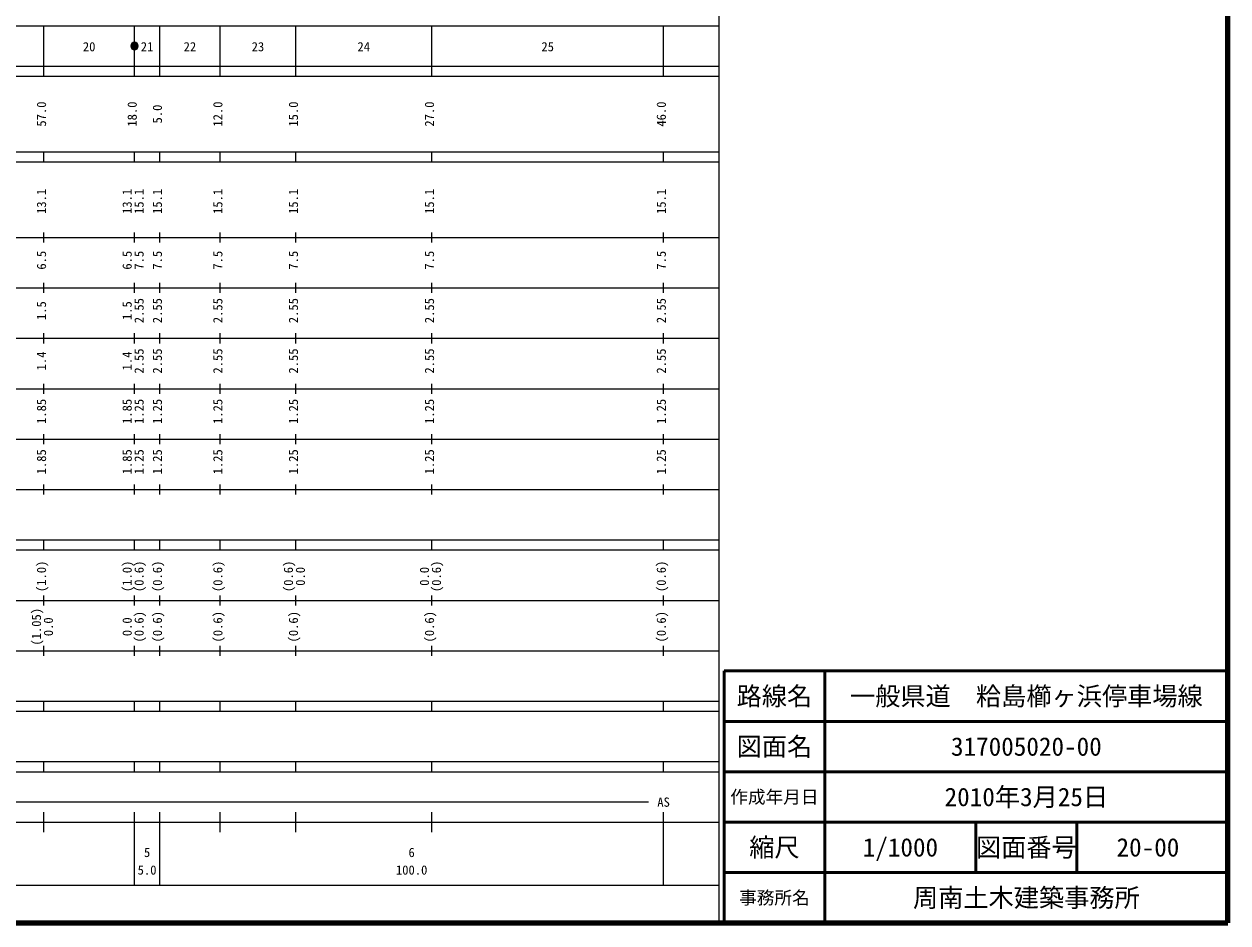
# Model space of a CAD drawing. Units: millimetres on the paper, enlarged 1000 times. Extents: x -219303353 to 680000, y 20000 to 30690211.
# Drawn here: x 441086 to 680000, y 20000 to 198357 of the extents above; entities that cross this region are included whole.
import ezdxf
from ezdxf.enums import TextEntityAlignment as Align

# ---------------------------------------------------------------- set-up
doc = ezdxf.new("R2010")
doc.units = ezdxf.units.MM
doc.header["$LTSCALE"] = 1000
for name, color, linetype, lineweight in [('M-TTL', 2, 'Continuous', 140), ('M-TTL-BAND', 7, 'Continuous', 25), ('M-TTL-FRAM', 2, 'Continuous', 50), ('M-TTL-LINE', 7, 'Continuous', 50)]:
    doc.layers.add(name, color=color, linetype=linetype, lineweight=lineweight)
doc.layers.add('M-TTL-TXT', color=7, linetype='Continuous')
doc.styles.add('ＭＳ ゴシック', font='')
doc.styles.get('ＭＳ ゴシック').set_extended_font_data('MS Gothic')

msp = doc.modelspace()

# ---------------------------------------------------------------- hatches: boundary and pattern name
at = {"layer": 'M-TTL-BAND'}
msp.add_hatch(color=256, dxfattribs=at).paths.add_polyline_path([(463750, 194000, 1), (462250, 194000, 1)])

# ---------------------------------------------------------------- linework, layer by layer
at = {"layer": 'M-TTL'}
for p, q in [((680000, 20000), (680000, 380000)), ((40000, 20000), (680000, 20000))]:
    msp.add_line(p, q, dxfattribs=at)
at = {"layer": 'M-TTL-BAND'}
for p, q in [((579000, 20000), (579000, 370000)), ((68000, 198000), (579000, 198000)), ((445000, 188000), (445000, 198000)), ((463000, 188000), (463000, 198000)), ((468000, 188000), (468000, 198000)), ((480000, 188000), (480000, 198000)), ((495000, 188000), (495000, 198000)), ((522000, 188000), (522000, 198000)), ((568000, 188000), (568000, 198000)), ((40000, 190000), (579000, 190000)), ((40000, 188000), (579000, 188000)), ((40000, 173000), (579000, 173000)), ((445000, 171000), (445000, 173000)), ((463000, 171000), (463000, 173000)), ((468000, 171000), (468000, 173000)), ((480000, 171000), (480000, 173000)), ((495000, 171000), (495000, 173000)), ((522000, 171000), (522000, 173000)), ((568000, 171000), (568000, 173000)), ((40000, 171000), (579000, 171000)), ((40000, 156000), (579000, 156000)), ((445000, 155000), (445000, 157000)), ((463000, 155000), (463000, 157000)), ((468000, 155000), (468000, 157000)), ((480000, 155000), (480000, 157000)), ((495000, 155000), (495000, 157000)), ((522000, 155000), (522000, 157000)), ((568000, 155000), (568000, 157000)), ((46000, 146000), (579000, 146000)), ((445000, 145000), (445000, 147000)), ((463000, 145000), (463000, 147000)), ((468000, 145000), (468000, 147000)), ((480000, 145000), (480000, 147000)), ((495000, 145000), (495000, 147000)), ((522000, 145000), (522000, 147000)), ((568000, 145000), (568000, 147000)), ((445000, 135000), (445000, 137000)), ((463000, 135000), (463000, 137000)), ((468000, 135000), (468000, 137000)), ((480000, 135000), (480000, 137000)), ((495000, 135000), (495000, 137000)), ((522000, 135000), (522000, 137000)), ((568000, 135000), (568000, 137000)), ((52000, 136000), (579000, 136000)), ((445000, 125000), (445000, 127000)), ((463000, 125000), (463000, 127000)), ((468000, 125000), (468000, 127000)), ((480000, 125000), (480000, 127000)), ((495000, 125000), (495000, 127000)), ((522000, 125000), (522000, 127000)), ((568000, 125000), (568000, 127000)), ((46000, 126000), (579000, 126000)), ((52000, 116000), (579000, 116000)), ((445000, 115000), (445000, 117000)), ((463000, 115000), (463000, 117000)), ((468000, 115000), (468000, 117000)), ((480000, 115000), (480000, 117000)), ((495000, 115000), (495000, 117000)), ((522000, 115000), (522000, 117000)), ((568000, 115000), (568000, 117000)), ((46000, 106000), (579000, 106000)), ((445000, 105000), (445000, 107000)), ((463000, 105000), (463000, 107000)), ((468000, 105000), (468000, 107000)), ((480000, 105000), (480000, 107000)), ((495000, 105000), (495000, 107000)), ((522000, 105000), (522000, 107000)), ((568000, 105000), (568000, 107000)), ((40000, 96000), (579000, 96000)), ((445000, 94000), (445000, 96000)), ((463000, 94000), (463000, 96000)), ((468000, 94000), (468000, 96000)), ((480000, 94000), (480000, 96000)), ((495000, 94000), (495000, 96000)), ((522000, 94000), (522000, 96000)), ((568000, 94000), (568000, 96000)), ((40000, 94000), (579000, 94000)), ((49000, 84000), (579000, 84000)), ((445000, 83000), (445000, 85000)), ((463000, 83000), (463000, 85000)), ((468000, 83000), (468000, 85000)), ((480000, 83000), (480000, 85000)), ((495000, 83000), (495000, 85000)), ((522000, 83000), (522000, 85000)), ((568000, 83000), (568000, 85000)), ((445000, 73000), (445000, 75000)), ((463000, 73000), (463000, 75000)), ((468000, 73000), (468000, 75000)), ((480000, 73000), (480000, 75000)), ((495000, 73000), (495000, 75000)), ((522000, 73000), (522000, 75000)), ((568000, 73000), (568000, 75000)), ((40000, 74000), (579000, 74000)), ((40000, 64000), (579000, 64000)), ((445000, 62000), (445000, 64000)), ((463000, 62000), (463000, 64000)), ((468000, 62000), (468000, 64000)), ((480000, 62000), (480000, 64000)), ((495000, 62000), (495000, 64000)), ((522000, 62000), (522000, 64000)), ((568000, 62000), (568000, 64000)), ((40000, 62000), (579000, 62000)), ((40000, 52000), (579000, 52000)), ((445000, 50000), (445000, 52000)), ((463000, 50000), (463000, 52000)), ((468000, 50000), (468000, 52000)), ((480000, 50000), (480000, 52000)), ((495000, 50000), (495000, 52000)), ((522000, 50000), (522000, 52000)), ((568000, 50000), (568000, 52000)), ((40000, 50000), (579000, 50000)), ((71000, 44000), (565000, 44000)), ((445000, 38000), (445000, 42000)), ((463000, 27500), (463000, 42000)), ((468000, 27500), (468000, 42000)), ((480000, 38000), (480000, 42000)), ((495000, 38000), (495000, 42000)), ((522000, 38000), (522000, 42000)), ((568000, 27500), (568000, 42000)), ((40000, 40000), (579000, 40000)), ((68000, 27500), (579000, 27500))]:
    msp.add_line(p, q, dxfattribs=at)
msp.add_lwpolyline([(463750, 194000, 1), (462250, 194000, 1)], format="xyb", close=True, dxfattribs=at)
at = {"layer": 'M-TTL-FRAM'}
for p, q in [((680000, 70000), (580000, 70000)), ((580000, 70000), (580000, 20000))]:
    msp.add_line(p, q, dxfattribs=at)
at = {"layer": 'M-TTL-LINE'}
for p, q in [((600000, 70000), (600000, 20000)), ((680000, 60000), (580000, 60000)), ((680000, 50000), (580000, 50000)), ((680000, 40000), (580000, 40000)), ((630000, 40000), (630000, 30000)), ((650000, 40000), (650000, 30000)), ((680000, 30000), (580000, 30000))]:
    msp.add_line(p, q, dxfattribs=at)

# ---------------------------------------------------------------- texts
at = {"layer": 'M-TTL-BAND', "style": 'ＭＳ ゴシック'}
for s, p in [('20', (454000, 192405)), ('21', (465500, 192405)), ('22', (474000, 192405)), ('23', (487500, 192405)), ('24', (508500, 192405)), ('25', (545000, 192405)), ('AS', (568000, 42500)), ('5', (465500, 32523)), ('6', (518000, 32523)), ('5.0', (465500, 29033)), ('100.0', (518000, 29033))]:
    msp.add_text(s, height=1833, dxfattribs=at).set_placement(p, align=Align.BOTTOM_CENTER)
for s, p in [('57.0', (446000, 180500)), ('18.0', (464000, 180500)), ('5.0', (469000, 180500)), ('12.0', (481000, 180500)), ('15.0', (496000, 180500)), ('27.0', (523000, 180500)), ('46.0', (569000, 180500)), ('13.1', (446000, 163174)), ('13.1', (463000, 163174)), ('15.1', (465370, 163174)), ('15.1', (469000, 163174)), ('15.1', (481000, 163174)), ('15.1', (496000, 163174)), ('15.1', (523000, 163174)), ('15.1', (569000, 163174)), ('6.5', (446000, 151500)), ('6.5', (463000, 151500)), ('7.5', (465370, 151500)), ('7.5', (469000, 151500)), ('7.5', (481000, 151500)), ('7.5', (496000, 151500)), ('7.5', (523000, 151500)), ('7.5', (569000, 151500)), ('2.55', (465370, 141500)), ('2.55', (469000, 141500)), ('2.55', (481000, 141500)), ('2.55', (496000, 141500)), ('2.55', (523000, 141500)), ('2.55', (569000, 141500)), ('1.5', (446000, 141500)), ('1.5', (463000, 141500)), ('2.55', (465370, 131500)), ('2.55', (469000, 131500)), ('2.55', (481000, 131500)), ('2.55', (496000, 131500)), ('2.55', (523000, 131500)), ('2.55', (569000, 131500)), ('1.4', (446000, 131500)), ('1.4', (463000, 131500)), ('1.85', (446000, 121500)), ('1.85', (463000, 121500)), ('1.25', (465370, 121500)), ('1.25', (469000, 121500)), ('1.25', (481000, 121500)), ('1.25', (496000, 121500)), ('1.25', (523000, 121500)), ('1.25', (569000, 121500)), ('1.85', (446000, 111500)), ('1.85', (463000, 111500)), ('1.25', (465370, 111500)), ('1.25', (469000, 111500)), ('1.25', (481000, 111500)), ('1.25', (496000, 111500)), ('1.25', (523000, 111500)), ('1.25', (569000, 111500)), ('(1.0)', (446000, 88764)), ('(1.0)', (463000, 88764)), ('(0.6)', (465370, 88764)), ('(0.6)', (469000, 88764)), ('(0.6)', (481000, 88764)), ('(0.6)', (495000, 88764)), ('(0.6)', (524370, 88764)), ('(0.6)', (569000, 88764)), ('0.0', (497370, 88764)), ('0.0', (522000, 88764)), ('(1.05)', (445000, 78764)), ('(0.6)', (465370, 78764)), ('(0.6)', (469000, 78764)), ('(0.6)', (481000, 78764)), ('(0.6)', (496000, 78764)), ('(0.6)', (523000, 78764)), ('(0.6)', (569000, 78764)), ('0.0', (447370, 78764)), ('0.0', (463000, 78764))]:
    msp.add_text(s, height=1833, rotation=90, dxfattribs=at).set_placement(p, align=Align.BOTTOM_CENTER)
at = {"layer": 'M-TTL-TXT', "style": 'ＭＳ ゴシック'}
for s, height, p in [('路線名', 3666, (590000, 65000)), ('路線名', 3666, (590000, 65000)), ('一般県道\u3000粭島櫛ヶ浜停車場線', 3666, (640000, 65000)), ('図面名', 3666, (590000, 55000)), ('図面名', 3666, (590000, 55000)), ('317005020-00', 3666, (640000, 55000)), ('作成年月日', 2566, (590000, 45000)), ('作成年月日', 2566, (590000, 45000)), ('2010年3月25日', 3666, (640000, 45000)), ('縮尺', 3666, (590000, 35000)), ('縮尺', 3666, (590000, 35000)), ('1/1000', 3666, (615000, 35000)), ('図面番号', 3666, (640000, 35000)), ('図面番号', 3666, (640000, 35000)), ('20-00', 3666, (664125, 35000)), ('事務所名', 2566, (590000, 25000)), ('事務所名', 2566, (590000, 25000)), ('周南土木建築事務所', 3666, (640000, 25000))]:
    msp.add_text(s, height=height, dxfattribs=at).set_placement(p, align=Align.MIDDLE_CENTER)

doc.saveas('drawing.dxf')
